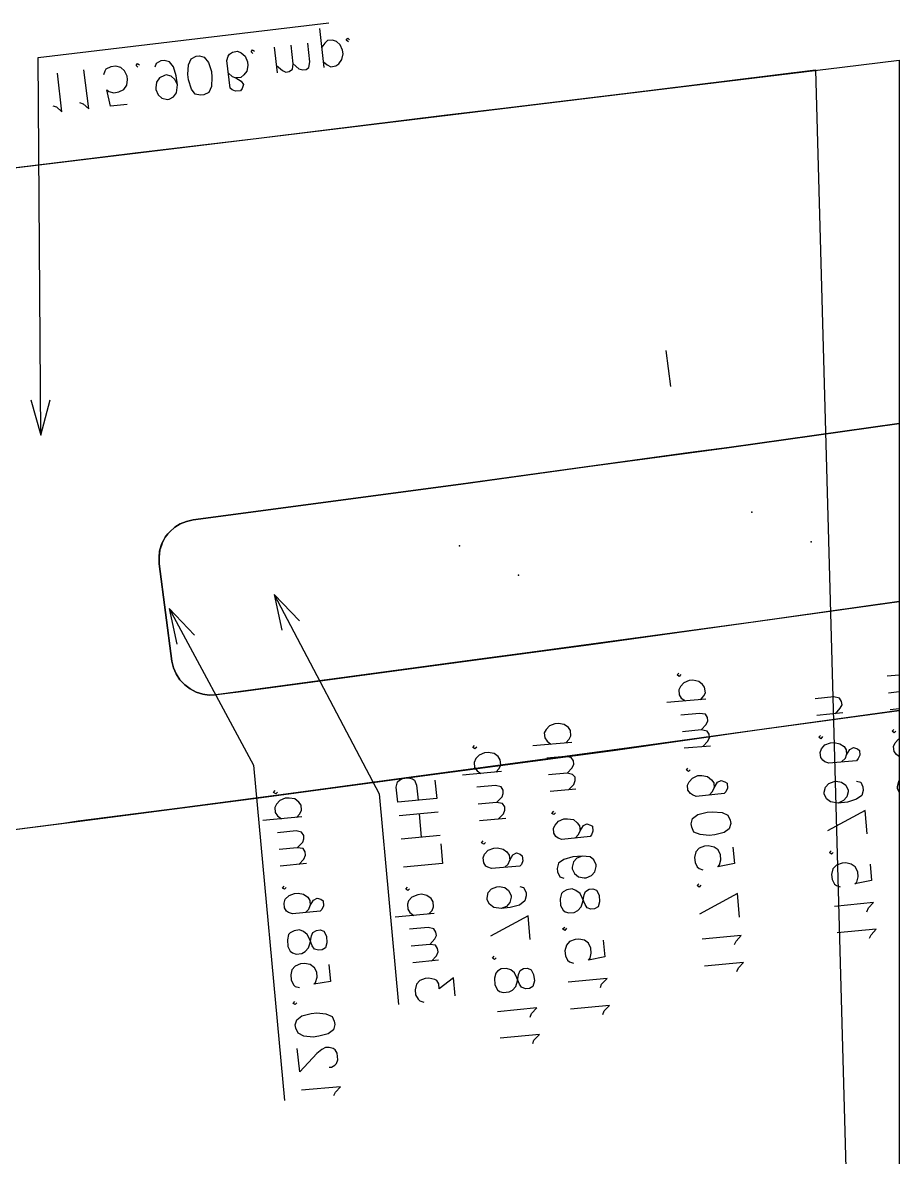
# Model space of a CAD drawing. Header units: metres. Extents: x 131 to 658, y 22 to 173.
# Drawn here: x 633.36 to 656.8, y 132.29 to 162.64 of the extents above; entities that cross this region are included whole.
import ezdxf

# ---------------------------------------------------------------- set-up
doc = ezdxf.new("R2010")
doc.units = ezdxf.units.M
for name, color, linetype in [('BOUNDARY', 7, 'Continuous'), ('ELECTR_CABLE', 7, 'Continuous'), ('GRASS', 7, 'Continuous'), ('ROAD', 7, 'Continuous'), ('SIDEWALK_PATH', 7, 'Continuous'), ('TREE', 7, 'Continuous')]:
    doc.layers.add(name, color=color, linetype=linetype)

msp = doc.modelspace()

# ---------------------------------------------------------------- linework, layer by layer
at = {"layer": 'BOUNDARY'}
msp.add_lwpolyline([(631.661, 158.58), (634.713, 158.957), (636.366, 159.157), (639.673, 159.557), (641.326, 159.756), (644.633, 160.167), (646.287, 160.367), (649.593, 160.766), (651.247, 160.966), (654.554, 161.377), (656.795, 80.359)], dxfattribs=at)
at = {"layer": 'ELECTR_CABLE'}
for points in [[(633.581, 152.555), (633.847, 151.611), (633.847, 151.611), (633.781, 161.709), (633.781, 161.709), (641.548, 162.642)], [(641.426, 161.443), (641.304, 162.486)], [(640.594, 161.543), (640.749, 161.41), (640.749, 161.41), (640.849, 161.377), (640.849, 161.377), (640.938, 161.388), (640.938, 161.388), (641.016, 161.443), (641.016, 161.443), (641.038, 161.598), (641.038, 161.598), (640.982, 162.098)], [(641.404, 161.598), (641.504, 161.51), (641.504, 161.51), (641.604, 161.465), (641.604, 161.465), (641.737, 161.488), (641.737, 161.488), (641.815, 161.543), (641.815, 161.543), (641.892, 161.654), (641.892, 161.654), (641.926, 161.809), (641.926, 161.809), (641.914, 161.909), (641.914, 161.909), (641.848, 162.053), (641.848, 162.053), (641.748, 162.142), (641.748, 162.142), (641.648, 162.175), (641.648, 162.175), (641.515, 162.164), (641.515, 162.164), (641.437, 162.098), (641.437, 162.098), (641.36, 161.987)], [(642.07, 162.131), (642.014, 162.175), (642.014, 162.175), (642.059, 162.231), (642.059, 162.231), (642.103, 162.187)], [(638.863, 161.288), (638.963, 161.199), (638.963, 161.199), (639.063, 161.166), (639.063, 161.166), (639.207, 161.077), (639.207, 161.077), (639.262, 160.988), (639.262, 160.988), (639.229, 160.877), (639.229, 160.877), (639.185, 160.822), (639.185, 160.822), (639.051, 160.811), (639.051, 160.811), (638.963, 160.844), (638.963, 160.844), (638.907, 160.888), (638.907, 160.888), (638.818, 161.632), (638.818, 161.632), (638.852, 161.743), (638.852, 161.743), (638.896, 161.798), (638.896, 161.798), (638.974, 161.854), (638.974, 161.854), (639.107, 161.876), (639.107, 161.876), (639.207, 161.831), (639.207, 161.831), (639.307, 161.743), (639.307, 161.743), (639.373, 161.598), (639.373, 161.598), (639.384, 161.499), (639.384, 161.499), (639.351, 161.343), (639.351, 161.343), (639.273, 161.243), (639.273, 161.243), (639.196, 161.177), (639.196, 161.177), (639.063, 161.166)], [(639.518, 161.82), (639.473, 161.865), (639.473, 161.865), (639.506, 161.92), (639.506, 161.92), (639.562, 161.876)], [(640.172, 161.299), (640.095, 161.987)], [(640.15, 161.499), (640.305, 161.365), (640.305, 161.365), (640.394, 161.321), (640.394, 161.321), (640.483, 161.332), (640.483, 161.332), (640.572, 161.399), (640.572, 161.399), (640.594, 161.543), (640.594, 161.543), (640.538, 162.042)], [(636.155, 160.456), (635.711, 160.411), (635.711, 160.411), (635.611, 160.844), (635.611, 160.844), (635.667, 160.799), (635.667, 160.799), (635.8, 160.766), (635.8, 160.766), (635.933, 160.788), (635.933, 160.788), (636.066, 160.855), (636.066, 160.855), (636.144, 160.966), (636.144, 160.966), (636.166, 161.121), (636.166, 161.121), (636.155, 161.21), (636.155, 161.21), (636.089, 161.354), (636.089, 161.354), (635.989, 161.443), (635.989, 161.443), (635.856, 161.476), (635.856, 161.476), (635.722, 161.465), (635.722, 161.465), (635.589, 161.399), (635.589, 161.399), (635.556, 161.343), (635.556, 161.343), (635.523, 161.243)], [(636.444, 161.454), (636.399, 161.499), (636.399, 161.499), (636.433, 161.554), (636.433, 161.554), (636.488, 161.51)], [(637.498, 160.977), (637.431, 161.121), (637.431, 161.121), (637.332, 161.21), (637.332, 161.21), (637.198, 161.243), (637.198, 161.243), (637.154, 161.232), (637.154, 161.232), (637.021, 161.166), (637.021, 161.166), (636.943, 161.055), (636.943, 161.055), (636.921, 160.899), (636.921, 160.899), (636.921, 160.855), (636.921, 160.855), (636.987, 160.711), (636.987, 160.711), (637.087, 160.622), (637.087, 160.622), (637.232, 160.589), (637.232, 160.589), (637.276, 160.6), (637.276, 160.6), (637.398, 160.655), (637.398, 160.655), (637.476, 160.766), (637.476, 160.766), (637.498, 160.977), (637.498, 160.977), (637.465, 161.221), (637.465, 161.221), (637.398, 161.465), (637.398, 161.465), (637.287, 161.598), (637.287, 161.598), (637.143, 161.632), (637.143, 161.632), (637.054, 161.621), (637.054, 161.621), (636.932, 161.554), (636.932, 161.554), (636.899, 161.454)], [(638.119, 160.7), (637.975, 160.733), (637.975, 160.733), (637.875, 160.866), (637.875, 160.866), (637.798, 161.11), (637.798, 161.11), (637.775, 161.254), (637.775, 161.254), (637.798, 161.51), (637.798, 161.51), (637.864, 161.676), (637.864, 161.676), (637.997, 161.743), (637.997, 161.743), (638.086, 161.754), (638.086, 161.754), (638.219, 161.721), (638.219, 161.721), (638.33, 161.576), (638.33, 161.576), (638.408, 161.332), (638.408, 161.332), (638.419, 161.188), (638.419, 161.188), (638.408, 160.933), (638.408, 160.933), (638.341, 160.777), (638.341, 160.777), (638.208, 160.711), (638.208, 160.711), (638.119, 160.7)], [(634.169, 160.422), (634.269, 160.389), (634.269, 160.389), (634.413, 160.256), (634.413, 160.256), (634.291, 161.288)], [(634.879, 160.511), (634.979, 160.467), (634.979, 160.467), (635.134, 160.333), (635.134, 160.333), (635.001, 161.377)], [(650.559, 153.875), (650.681, 152.91)], [(633.847, 151.611), (634.102, 152.555)], [(640.76, 146.64), (640.083, 147.35), (640.083, 147.35), (642.891, 142.013), (642.891, 142.013), (643.413, 136.376)], [(640.083, 147.35), (640.294, 146.396)], [(637.953, 146.263), (637.276, 146.973), (637.276, 146.973), (639.529, 142.778), (639.529, 142.778), (640.361, 133.812)], [(637.276, 146.973), (637.487, 146.019)], [(650.958, 145.209), (650.914, 145.153), (650.914, 145.153), (650.858, 145.197), (650.858, 145.197), (650.903, 145.242)], [(656.795, 145.186), (656.473, 145.164)], [(651.48, 144.532), (651.569, 144.632), (651.569, 144.632), (651.613, 144.72), (651.613, 144.72), (651.591, 144.865), (651.591, 144.865), (651.535, 144.942), (651.535, 144.942), (651.435, 145.02), (651.435, 145.02), (651.28, 145.053), (651.28, 145.053), (651.18, 145.042), (651.18, 145.042), (651.036, 144.987), (651.036, 144.987), (650.947, 144.887), (650.947, 144.887), (650.903, 144.798), (650.903, 144.798), (650.914, 144.665), (650.914, 144.665), (650.969, 144.576), (650.969, 144.576), (651.08, 144.498)], [(651.624, 144.543), (650.581, 144.454)], [(655.086, 144.154), (655.219, 144.31), (655.219, 144.31), (655.264, 144.398), (655.264, 144.398), (655.253, 144.487), (655.253, 144.487), (655.197, 144.576), (655.197, 144.576), (655.042, 144.609), (655.042, 144.609), (654.543, 144.554)], [(656.795, 144.742), (656.507, 144.709)], [(651.502, 143.722), (651.635, 143.866), (651.635, 143.866), (651.68, 143.966), (651.68, 143.966), (651.668, 144.054), (651.668, 144.054), (651.613, 144.143), (651.613, 144.143), (651.458, 144.165), (651.458, 144.165), (650.958, 144.121)], [(655.286, 144.177), (654.587, 144.11)], [(656.795, 144.288), (656.551, 144.265)], [(647.884, 143.378), (647.973, 143.477), (647.973, 143.477), (648.018, 143.566), (648.018, 143.566), (648.007, 143.71), (648.007, 143.71), (647.951, 143.788), (647.951, 143.788), (647.84, 143.866), (647.84, 143.866), (647.685, 143.899), (647.685, 143.899), (647.585, 143.888), (647.585, 143.888), (647.441, 143.833), (647.441, 143.833), (647.352, 143.733), (647.352, 143.733), (647.307, 143.644), (647.307, 143.644), (647.319, 143.511), (647.319, 143.511), (647.385, 143.422), (647.385, 143.422), (647.485, 143.344)], [(651.546, 143.278), (651.68, 143.422), (651.68, 143.422), (651.724, 143.522), (651.724, 143.522), (651.713, 143.611), (651.713, 143.611), (651.657, 143.688), (651.657, 143.688), (651.502, 143.722), (651.502, 143.722), (651.003, 143.677)], [(654.742, 143.544), (654.698, 143.489), (654.698, 143.489), (654.642, 143.533), (654.642, 143.533), (654.687, 143.577)], [(656.706, 143.688), (656.662, 143.644), (656.662, 143.644), (656.607, 143.688), (656.607, 143.688), (656.651, 143.733)], [(645.499, 143.267), (645.454, 143.222), (645.454, 143.222), (645.399, 143.256), (645.399, 143.256), (645.443, 143.311)], [(648.04, 143.389), (646.997, 143.3)], [(651.746, 143.289), (651.047, 143.233)], [(655.253, 142.867), (655.353, 142.967), (655.353, 142.967), (655.386, 143.056), (655.386, 143.056), (655.475, 143.2), (655.475, 143.2), (655.575, 143.256), (655.575, 143.256), (655.674, 143.222), (655.674, 143.222), (655.73, 143.178), (655.73, 143.178), (655.741, 143.045), (655.741, 143.045), (655.697, 142.956), (655.697, 142.956), (655.652, 142.9), (655.652, 142.9), (654.909, 142.834), (654.909, 142.834), (654.809, 142.867), (654.809, 142.867), (654.753, 142.912), (654.753, 142.912), (654.698, 142.989), (654.698, 142.989), (654.676, 143.122), (654.676, 143.122), (654.72, 143.222), (654.72, 143.222), (654.809, 143.322), (654.809, 143.322), (654.953, 143.378), (654.953, 143.378), (655.053, 143.389), (655.053, 143.389), (655.208, 143.355), (655.208, 143.355), (655.319, 143.278), (655.319, 143.278), (655.375, 143.189), (655.375, 143.189), (655.386, 143.056)], [(656.795, 143.011), (656.773, 143.022), (656.773, 143.022), (656.718, 143.067), (656.718, 143.067), (656.662, 143.145), (656.662, 143.145), (656.64, 143.278), (656.64, 143.278), (656.684, 143.378), (656.684, 143.378), (656.773, 143.477), (656.773, 143.477), (656.795, 143.489)], [(646.009, 142.59), (646.098, 142.69), (646.098, 142.69), (646.142, 142.789), (646.142, 142.789), (646.131, 142.923), (646.131, 142.923), (646.076, 143.011), (646.076, 143.011), (645.965, 143.089), (645.965, 143.089), (645.809, 143.122), (645.809, 143.122), (645.71, 143.111), (645.71, 143.111), (645.565, 143.045), (645.565, 143.045), (645.476, 142.956), (645.476, 142.956), (645.432, 142.856), (645.432, 142.856), (645.443, 142.723), (645.443, 142.723), (645.51, 142.634), (645.51, 142.634), (645.61, 142.556)], [(647.918, 142.568), (648.051, 142.712), (648.051, 142.712), (648.095, 142.812), (648.095, 142.812), (648.084, 142.9), (648.084, 142.9), (648.029, 142.989), (648.029, 142.989), (647.873, 143.011), (647.873, 143.011), (647.374, 142.967)], [(651.202, 142.656), (651.158, 142.612), (651.158, 142.612), (651.103, 142.645), (651.103, 142.645), (651.147, 142.701)], [(644.378, 142.379), (644.433, 141.891), (644.433, 141.891), (643.39, 141.791), (643.39, 141.791), (643.346, 142.19), (643.346, 142.19), (643.379, 142.334), (643.379, 142.334), (643.435, 142.379), (643.435, 142.379), (643.523, 142.434), (643.523, 142.434), (643.679, 142.445), (643.679, 142.445), (643.779, 142.412), (643.779, 142.412), (643.834, 142.379), (643.834, 142.379), (643.89, 142.246), (643.89, 142.246), (643.934, 141.846)], [(646.164, 142.612), (645.121, 142.512)], [(647.951, 142.124), (648.095, 142.268), (648.095, 142.268), (648.129, 142.368), (648.129, 142.368), (648.129, 142.457), (648.129, 142.457), (648.062, 142.534), (648.062, 142.534), (647.918, 142.568), (647.918, 142.568), (647.418, 142.523)], [(651.713, 141.979), (651.802, 142.079), (651.802, 142.079), (651.846, 142.179), (651.846, 142.179), (651.935, 142.323), (651.935, 142.323), (652.035, 142.368), (652.035, 142.368), (652.135, 142.334), (652.135, 142.334), (652.19, 142.301), (652.19, 142.301), (652.201, 142.168), (652.201, 142.168), (652.157, 142.068), (652.157, 142.068), (652.112, 142.024), (652.112, 142.024), (651.369, 141.946), (651.369, 141.946), (651.269, 141.99), (651.269, 141.99), (651.214, 142.024), (651.214, 142.024), (651.147, 142.113), (651.147, 142.113), (651.136, 142.246), (651.136, 142.246), (651.18, 142.334), (651.18, 142.334), (651.269, 142.434), (651.269, 142.434), (651.413, 142.501), (651.413, 142.501), (651.513, 142.501), (651.513, 142.501), (651.668, 142.479), (651.668, 142.479), (651.779, 142.39), (651.779, 142.39), (651.835, 142.312), (651.835, 142.312), (651.846, 142.179)], [(655.652, 142.357), (655.763, 142.323), (655.763, 142.323), (655.819, 142.201), (655.819, 142.201), (655.83, 142.101), (655.83, 142.101), (655.796, 141.968), (655.796, 141.968), (655.652, 141.868), (655.652, 141.868), (655.408, 141.791), (655.408, 141.791), (655.164, 141.769), (655.164, 141.769), (654.953, 141.802), (654.953, 141.802), (654.853, 141.88), (654.853, 141.88), (654.787, 142.013), (654.787, 142.013), (654.787, 142.057), (654.787, 142.057), (654.82, 142.19), (654.82, 142.19), (654.909, 142.29), (654.909, 142.29), (655.053, 142.346), (655.053, 142.346), (655.108, 142.357), (655.108, 142.357), (655.253, 142.323), (655.253, 142.323), (655.364, 142.246), (655.364, 142.246), (655.43, 142.113), (655.43, 142.113), (655.43, 142.068), (655.43, 142.068), (655.397, 141.935), (655.397, 141.935), (655.308, 141.835), (655.308, 141.835), (655.164, 141.769)], [(656.795, 142.057), (656.751, 142.157), (656.751, 142.157), (656.751, 142.212), (656.751, 142.212), (656.784, 142.346), (656.784, 142.346), (656.795, 142.368)], [(640.172, 142.057), (640.128, 142.013), (640.128, 142.013), (640.072, 142.046), (640.072, 142.046), (640.117, 142.101)], [(646.031, 141.78), (646.176, 141.935), (646.176, 141.935), (646.209, 142.024), (646.209, 142.024), (646.209, 142.113), (646.209, 142.113), (646.153, 142.201), (646.153, 142.201), (645.998, 142.235), (645.998, 142.235), (645.499, 142.19)], [(648.151, 142.135), (647.463, 142.079)], [(640.683, 141.38), (640.771, 141.48), (640.771, 141.48), (640.816, 141.58), (640.816, 141.58), (640.805, 141.713), (640.805, 141.713), (640.749, 141.791), (640.749, 141.791), (640.638, 141.88), (640.638, 141.88), (640.483, 141.902), (640.483, 141.902), (640.383, 141.902), (640.383, 141.902), (640.239, 141.835), (640.239, 141.835), (640.15, 141.735), (640.15, 141.735), (640.106, 141.646), (640.106, 141.646), (640.117, 141.513), (640.117, 141.513), (640.172, 141.425), (640.172, 141.425), (640.283, 141.347)], [(646.076, 141.336), (646.22, 141.48), (646.22, 141.48), (646.253, 141.58), (646.253, 141.58), (646.253, 141.669), (646.253, 141.669), (646.187, 141.757), (646.187, 141.757), (646.031, 141.78), (646.031, 141.78), (645.543, 141.735)], [(643.424, 141.436), (644.467, 141.536)], [(644.023, 140.859), (643.967, 141.48)], [(647.607, 141.502), (647.563, 141.458), (647.563, 141.458), (647.507, 141.491), (647.507, 141.491), (647.563, 141.547)], [(652.29, 141.225), (652.246, 141.081), (652.246, 141.081), (652.112, 140.981), (652.112, 140.981), (651.868, 140.914), (651.868, 140.914), (651.713, 140.903), (651.713, 140.903), (651.469, 140.925), (651.469, 140.925), (651.302, 140.992), (651.302, 140.992), (651.247, 141.125), (651.247, 141.125), (651.236, 141.214), (651.236, 141.214), (651.269, 141.358), (651.269, 141.358), (651.413, 141.458), (651.413, 141.458), (651.657, 141.524), (651.657, 141.524), (651.802, 141.536), (651.802, 141.536), (652.057, 141.513), (652.057, 141.513), (652.212, 141.447), (652.212, 141.447), (652.279, 141.314), (652.279, 141.314), (652.29, 141.225)], [(655.941, 140.947), (655.885, 141.569), (655.885, 141.569), (654.875, 141.025)], [(640.827, 141.402), (639.784, 141.302)], [(646.275, 141.358), (645.576, 141.291)], [(648.129, 140.825), (648.217, 140.925), (648.217, 140.925), (648.262, 141.025), (648.262, 141.025), (648.351, 141.169), (648.351, 141.169), (648.439, 141.214), (648.439, 141.214), (648.539, 141.18), (648.539, 141.18), (648.595, 141.147), (648.595, 141.147), (648.606, 141.014), (648.606, 141.014), (648.572, 140.914), (648.572, 140.914), (648.528, 140.87), (648.528, 140.87), (647.774, 140.792), (647.774, 140.792), (647.674, 140.825), (647.674, 140.825), (647.618, 140.87), (647.618, 140.87), (647.563, 140.958), (647.563, 140.958), (647.552, 141.092), (647.552, 141.092), (647.596, 141.18), (647.596, 141.18), (647.685, 141.28), (647.685, 141.28), (647.829, 141.347), (647.829, 141.347), (647.929, 141.347), (647.929, 141.347), (648.084, 141.325), (648.084, 141.325), (648.184, 141.236), (648.184, 141.236), (648.251, 141.158), (648.251, 141.158), (648.262, 141.025)], [(640.705, 140.57), (640.849, 140.725), (640.849, 140.725), (640.882, 140.814), (640.882, 140.814), (640.882, 140.903), (640.882, 140.903), (640.816, 140.992), (640.816, 140.992), (640.672, 141.025), (640.672, 141.025), (640.172, 140.97)], [(644.522, 140.903), (643.479, 140.803)], [(640.749, 140.126), (640.882, 140.27), (640.882, 140.27), (640.927, 140.37), (640.927, 140.37), (640.916, 140.459), (640.916, 140.459), (640.86, 140.548), (640.86, 140.548), (640.705, 140.57), (640.705, 140.57), (640.217, 140.526)], [(644.544, 140.681), (644.589, 140.148), (644.589, 140.148), (643.546, 140.049)], [(645.732, 140.714), (645.687, 140.67), (645.687, 140.67), (645.632, 140.703), (645.632, 140.703), (645.676, 140.759)], [(646.253, 140.049), (646.342, 140.137), (646.342, 140.137), (646.386, 140.237), (646.386, 140.237), (646.464, 140.381), (646.464, 140.381), (646.564, 140.437), (646.564, 140.437), (646.664, 140.404), (646.664, 140.404), (646.719, 140.359), (646.719, 140.359), (646.73, 140.226), (646.73, 140.226), (646.697, 140.126), (646.697, 140.126), (646.653, 140.082), (646.653, 140.082), (645.898, 140.015), (645.898, 140.015), (645.798, 140.049), (645.798, 140.049), (645.743, 140.082), (645.743, 140.082), (645.687, 140.171), (645.687, 140.171), (645.676, 140.304), (645.676, 140.304), (645.71, 140.404), (645.71, 140.404), (645.809, 140.504), (645.809, 140.504), (645.954, 140.559), (645.954, 140.559), (646.054, 140.57), (646.054, 140.57), (646.209, 140.537), (646.209, 140.537), (646.309, 140.459), (646.309, 140.459), (646.364, 140.37), (646.364, 140.37), (646.386, 140.237)], [(652.345, 140.592), (652.39, 140.148), (652.39, 140.148), (651.946, 140.06), (651.946, 140.06), (651.99, 140.115), (651.99, 140.115), (652.024, 140.248), (652.024, 140.248), (652.013, 140.381), (652.013, 140.381), (651.957, 140.515), (651.957, 140.515), (651.846, 140.592), (651.846, 140.592), (651.691, 140.626), (651.691, 140.626), (651.591, 140.614), (651.591, 140.614), (651.447, 140.559), (651.447, 140.559), (651.358, 140.459), (651.358, 140.459), (651.325, 140.315), (651.325, 140.315), (651.336, 140.182), (651.336, 140.182), (651.391, 140.06), (651.391, 140.06), (651.447, 140.015), (651.447, 140.015), (651.546, 139.982)], [(648.317, 140.348), (648.173, 140.293), (648.173, 140.293), (648.084, 140.193), (648.084, 140.193), (648.051, 140.049), (648.051, 140.049), (648.051, 140.004), (648.051, 140.004), (648.118, 139.882), (648.118, 139.882), (648.217, 139.793), (648.217, 139.793), (648.373, 139.771), (648.373, 139.771), (648.428, 139.771), (648.428, 139.771), (648.572, 139.827), (648.572, 139.827), (648.661, 139.926), (648.661, 139.926), (648.695, 140.071), (648.695, 140.071), (648.695, 140.115), (648.695, 140.115), (648.628, 140.248), (648.628, 140.248), (648.528, 140.326), (648.528, 140.326), (648.317, 140.348), (648.317, 140.348), (648.073, 140.326), (648.073, 140.326), (647.829, 140.259), (647.829, 140.259), (647.685, 140.16), (647.685, 140.16), (647.651, 140.015), (647.651, 140.015), (647.663, 139.926), (647.663, 139.926), (647.718, 139.793), (647.718, 139.793), (647.829, 139.76)], [(655.031, 140.448), (654.986, 140.404), (654.986, 140.404), (654.931, 140.448), (654.931, 140.448), (654.975, 140.492)], [(640.949, 140.148), (640.25, 140.082)], [(656.018, 140.137), (656.052, 139.693), (656.052, 139.693), (655.608, 139.605), (655.608, 139.605), (655.663, 139.649), (655.663, 139.649), (655.697, 139.793), (655.697, 139.793), (655.686, 139.926), (655.686, 139.926), (655.619, 140.06), (655.619, 140.06), (655.508, 140.137), (655.508, 140.137), (655.364, 140.171), (655.364, 140.171), (655.264, 140.16), (655.264, 140.16), (655.12, 140.104), (655.12, 140.104), (655.02, 140.004), (655.02, 140.004), (654.986, 139.86), (654.986, 139.86), (654.998, 139.727), (654.998, 139.727), (655.064, 139.594), (655.064, 139.594), (655.12, 139.56), (655.12, 139.56), (655.219, 139.527)], [(640.405, 139.505), (640.361, 139.46), (640.361, 139.46), (640.305, 139.494), (640.305, 139.494), (640.35, 139.549)], [(640.927, 138.839), (641.016, 138.928), (641.016, 138.928), (641.049, 139.028), (641.049, 139.028), (641.138, 139.172), (641.138, 139.172), (641.238, 139.227), (641.238, 139.227), (641.337, 139.194), (641.337, 139.194), (641.393, 139.15), (641.393, 139.15), (641.404, 139.017), (641.404, 139.017), (641.36, 138.917), (641.36, 138.917), (641.315, 138.872), (641.315, 138.872), (640.572, 138.806), (640.572, 138.806), (640.472, 138.839), (640.472, 138.839), (640.416, 138.872), (640.416, 138.872), (640.361, 138.961), (640.361, 138.961), (640.35, 139.094), (640.35, 139.094), (640.383, 139.194), (640.383, 139.194), (640.483, 139.294), (640.483, 139.294), (640.627, 139.349), (640.627, 139.349), (640.727, 139.361), (640.727, 139.361), (640.871, 139.327), (640.871, 139.327), (640.982, 139.25), (640.982, 139.25), (641.038, 139.161), (641.038, 139.161), (641.049, 139.028)], [(643.701, 139.472), (643.657, 139.427), (643.657, 139.427), (643.601, 139.46), (643.601, 139.46), (643.646, 139.516)], [(644.211, 138.795), (644.311, 138.894), (644.311, 138.894), (644.345, 138.994), (644.345, 138.994), (644.334, 139.128), (644.334, 139.128), (644.278, 139.216), (644.278, 139.216), (644.167, 139.294), (644.167, 139.294), (644.023, 139.327), (644.023, 139.327), (643.923, 139.316), (643.923, 139.316), (643.768, 139.25), (643.768, 139.25), (643.679, 139.15), (643.679, 139.15), (643.646, 139.061), (643.646, 139.061), (643.657, 138.928), (643.657, 138.928), (643.712, 138.839), (643.712, 138.839), (643.823, 138.761)], [(646.653, 139.538), (646.753, 139.505), (646.753, 139.505), (646.819, 139.372), (646.819, 139.372), (646.819, 139.283), (646.819, 139.283), (646.786, 139.15), (646.786, 139.15), (646.642, 139.039), (646.642, 139.039), (646.398, 138.972), (646.398, 138.972), (646.153, 138.95), (646.153, 138.95), (645.954, 138.972), (645.954, 138.972), (645.843, 139.061), (645.843, 139.061), (645.776, 139.183), (645.776, 139.183), (645.776, 139.227), (645.776, 139.227), (645.809, 139.372), (645.809, 139.372), (645.898, 139.472), (645.898, 139.472), (646.042, 139.527), (646.042, 139.527), (646.098, 139.538), (646.098, 139.538), (646.253, 139.505), (646.253, 139.505), (646.353, 139.427), (646.353, 139.427), (646.42, 139.294), (646.42, 139.294), (646.42, 139.25), (646.42, 139.25), (646.386, 139.105), (646.386, 139.105), (646.298, 139.005), (646.298, 139.005), (646.153, 138.95)], [(648.783, 139.128), (648.75, 138.994), (648.75, 138.994), (648.65, 138.939), (648.65, 138.939), (648.55, 138.928), (648.55, 138.928), (648.45, 138.961), (648.45, 138.961), (648.395, 139.05), (648.395, 139.05), (648.328, 139.216), (648.328, 139.216), (648.262, 139.349), (648.262, 139.349), (648.151, 139.427), (648.151, 139.427), (648.051, 139.472), (648.051, 139.472), (647.907, 139.449), (647.907, 139.449), (647.807, 139.394), (647.807, 139.394), (647.762, 139.349), (647.762, 139.349), (647.729, 139.205), (647.729, 139.205), (647.74, 139.028), (647.74, 139.028), (647.807, 138.906), (647.807, 138.906), (647.862, 138.861), (647.862, 138.861), (647.962, 138.828), (647.962, 138.828), (648.106, 138.839), (648.106, 138.839), (648.206, 138.894), (648.206, 138.894), (648.295, 138.994), (648.295, 138.994), (648.339, 139.128), (648.339, 139.128), (648.373, 139.316), (648.373, 139.316), (648.406, 139.405), (648.406, 139.405), (648.506, 139.46), (648.506, 139.46), (648.606, 139.472), (648.606, 139.472), (648.706, 139.438), (648.706, 139.438), (648.772, 139.305), (648.772, 139.305), (648.783, 139.128)], [(651.491, 139.571), (651.447, 139.516), (651.447, 139.516), (651.391, 139.56), (651.391, 139.56), (651.435, 139.605)], [(652.523, 138.717), (652.467, 139.349), (652.467, 139.349), (651.458, 138.795)], [(655.93, 138.861), (655.974, 138.961), (655.974, 138.961), (656.107, 139.105), (656.107, 139.105), (655.064, 139.005)], [(644.367, 138.817), (643.324, 138.717)], [(646.93, 138.118), (646.875, 138.75), (646.875, 138.75), (645.865, 138.206)], [(644.245, 137.985), (644.378, 138.14), (644.378, 138.14), (644.422, 138.229), (644.422, 138.229), (644.411, 138.317), (644.411, 138.317), (644.356, 138.406), (644.356, 138.406), (644.2, 138.44), (644.2, 138.44), (643.701, 138.395)], [(647.896, 138.417), (647.851, 138.362), (647.851, 138.362), (647.796, 138.406), (647.796, 138.406), (647.851, 138.451)], [(655.996, 138.151), (656.041, 138.24), (656.041, 138.24), (656.174, 138.395), (656.174, 138.395), (655.131, 138.295)], [(641.493, 138.029), (641.459, 137.896), (641.459, 137.896), (641.371, 137.84), (641.371, 137.84), (641.271, 137.829), (641.271, 137.829), (641.16, 137.862), (641.16, 137.862), (641.104, 137.951), (641.104, 137.951), (641.038, 138.118), (641.038, 138.118), (640.971, 138.251), (640.971, 138.251), (640.871, 138.329), (640.871, 138.329), (640.76, 138.373), (640.76, 138.373), (640.616, 138.351), (640.616, 138.351), (640.516, 138.295), (640.516, 138.295), (640.472, 138.251), (640.472, 138.251), (640.439, 138.107), (640.439, 138.107), (640.45, 137.929), (640.45, 137.929), (640.516, 137.807), (640.516, 137.807), (640.572, 137.763), (640.572, 137.763), (640.672, 137.729), (640.672, 137.729), (640.827, 137.74), (640.827, 137.74), (640.916, 137.796), (640.916, 137.796), (641.005, 137.896), (641.005, 137.896), (641.049, 138.029), (641.049, 138.029), (641.082, 138.218), (641.082, 138.218), (641.115, 138.306), (641.115, 138.306), (641.215, 138.362), (641.215, 138.362), (641.315, 138.373), (641.315, 138.373), (641.415, 138.34), (641.415, 138.34), (641.482, 138.206), (641.482, 138.206), (641.493, 138.029)], [(648.883, 138.096), (648.928, 137.652), (648.928, 137.652), (648.484, 137.563), (648.484, 137.563), (648.528, 137.618), (648.528, 137.618), (648.561, 137.752), (648.561, 137.752), (648.55, 137.885), (648.55, 137.885), (648.484, 138.018), (648.484, 138.018), (648.384, 138.096), (648.384, 138.096), (648.229, 138.129), (648.229, 138.129), (648.129, 138.118), (648.129, 138.118), (647.984, 138.062), (647.984, 138.062), (647.896, 137.962), (647.896, 137.962), (647.851, 137.818), (647.851, 137.818), (647.873, 137.685), (647.873, 137.685), (647.929, 137.563), (647.929, 137.563), (647.984, 137.518), (647.984, 137.518), (648.084, 137.485)], [(652.39, 137.985), (652.434, 138.073), (652.434, 138.073), (652.567, 138.229), (652.567, 138.229), (651.524, 138.129)], [(644.289, 137.541), (644.422, 137.685), (644.422, 137.685), (644.467, 137.785), (644.467, 137.785), (644.456, 137.874), (644.456, 137.874), (644.4, 137.962), (644.4, 137.962), (644.245, 137.985), (644.245, 137.985), (643.745, 137.94)], [(644.478, 137.563), (643.79, 137.496)], [(646.02, 137.629), (645.976, 137.585), (645.976, 137.585), (645.92, 137.618), (645.92, 137.618), (645.965, 137.674)], [(652.456, 137.263), (652.501, 137.363), (652.501, 137.363), (652.634, 137.507), (652.634, 137.507), (651.591, 137.408)], [(641.548, 137.452), (641.593, 136.997), (641.593, 136.997), (641.149, 136.919), (641.149, 136.919), (641.193, 136.964), (641.193, 136.964), (641.238, 137.108), (641.238, 137.108), (641.226, 137.241), (641.226, 137.241), (641.16, 137.363), (641.16, 137.363), (641.049, 137.452), (641.049, 137.452), (640.894, 137.474), (640.894, 137.474), (640.794, 137.463), (640.794, 137.463), (640.649, 137.408), (640.649, 137.408), (640.561, 137.308), (640.561, 137.308), (640.527, 137.174), (640.527, 137.174), (640.538, 137.041), (640.538, 137.041), (640.605, 136.908), (640.605, 136.908), (640.649, 136.864), (640.649, 136.864), (640.76, 136.83)], [(647.041, 137.008), (646.997, 136.864), (646.997, 136.864), (646.908, 136.808), (646.908, 136.808), (646.808, 136.797), (646.808, 136.797), (646.697, 136.842), (646.697, 136.842), (646.642, 136.919), (646.642, 136.919), (646.575, 137.097), (646.575, 137.097), (646.509, 137.23), (646.509, 137.23), (646.409, 137.308), (646.409, 137.308), (646.298, 137.341), (646.298, 137.341), (646.153, 137.33), (646.153, 137.33), (646.054, 137.274), (646.054, 137.274), (646.009, 137.219), (646.009, 137.219), (645.976, 137.086), (645.976, 137.086), (645.987, 136.908), (645.987, 136.908), (646.054, 136.775), (646.054, 136.775), (646.109, 136.731), (646.109, 136.731), (646.209, 136.697), (646.209, 136.697), (646.364, 136.72), (646.364, 136.72), (646.453, 136.764), (646.453, 136.764), (646.542, 136.864), (646.542, 136.864), (646.586, 137.008), (646.586, 137.008), (646.619, 137.186), (646.619, 137.186), (646.664, 137.285), (646.664, 137.285), (646.753, 137.341), (646.753, 137.341), (646.853, 137.352), (646.853, 137.352), (646.952, 137.308), (646.952, 137.308), (647.019, 137.186), (647.019, 137.186), (647.041, 137.008)], [(644.922, 136.609), (644.877, 137.097), (644.877, 137.097), (644.5, 136.797), (644.5, 136.797), (644.489, 136.93), (644.489, 136.93), (644.433, 137.019), (644.433, 137.019), (644.378, 137.052), (644.378, 137.052), (644.223, 137.086), (644.223, 137.086), (644.123, 137.075), (644.123, 137.075), (643.978, 137.019), (643.978, 137.019), (643.89, 136.919), (643.89, 136.919), (643.856, 136.775), (643.856, 136.775), (643.867, 136.642), (643.867, 136.642), (643.934, 136.52), (643.934, 136.52), (643.978, 136.475), (643.978, 136.475), (644.089, 136.442)], [(648.806, 136.83), (648.839, 136.919), (648.839, 136.919), (648.983, 137.075), (648.983, 137.075), (647.94, 136.975)], [(640.694, 136.42), (640.649, 136.376), (640.649, 136.376), (640.594, 136.409), (640.594, 136.409), (640.638, 136.464)], [(646.93, 136.043), (646.963, 136.142), (646.963, 136.142), (647.108, 136.287), (647.108, 136.287), (646.054, 136.187)], [(648.872, 136.109), (648.905, 136.209), (648.905, 136.209), (649.05, 136.353), (649.05, 136.353), (648.007, 136.253)], [(641.704, 135.843), (641.67, 135.699), (641.67, 135.699), (641.526, 135.599), (641.526, 135.599), (641.282, 135.532), (641.282, 135.532), (641.127, 135.51), (641.127, 135.51), (640.882, 135.532), (640.882, 135.532), (640.727, 135.61), (640.727, 135.61), (640.661, 135.743), (640.661, 135.743), (640.649, 135.832), (640.649, 135.832), (640.694, 135.965), (640.694, 135.965), (640.827, 136.076), (640.827, 136.076), (641.071, 136.142), (641.071, 136.142), (641.226, 136.154), (641.226, 136.154), (641.471, 136.131), (641.471, 136.131), (641.637, 136.054), (641.637, 136.054), (641.693, 135.932), (641.693, 135.932), (641.704, 135.843)], [(646.997, 135.332), (647.03, 135.421), (647.03, 135.421), (647.174, 135.577), (647.174, 135.577), (646.131, 135.477)], [(641.559, 134.7), (641.615, 134.7), (641.615, 134.7), (641.704, 134.755), (641.704, 134.755), (641.748, 134.8), (641.748, 134.8), (641.792, 134.9), (641.792, 134.9), (641.77, 135.077), (641.77, 135.077), (641.715, 135.166), (641.715, 135.166), (641.659, 135.199), (641.659, 135.199), (641.559, 135.233), (641.559, 135.233), (641.459, 135.233), (641.459, 135.233), (641.36, 135.177), (641.36, 135.177), (641.226, 135.066), (641.226, 135.066), (640.771, 134.578), (640.771, 134.578), (640.705, 135.199)], [(641.681, 133.945), (641.726, 134.034), (641.726, 134.034), (641.859, 134.178), (641.859, 134.178), (640.816, 134.09)]]:
    msp.add_lwpolyline(points, dxfattribs=at)
at = {"layer": 'GRASS'}
msp.add_lwpolyline([(637.01, 148.171), (637.01, 148.305), (637.01, 148.349), (637.021, 148.493), (637.032, 148.538), (637.087, 148.715), (637.132, 148.793), (637.176, 148.882), (637.243, 148.97), (637.298, 149.026), (637.431, 149.148), (637.576, 149.237), (637.742, 149.303), (637.92, 149.348), (645.077, 150.302), (648.473, 150.768), (652.246, 151.278), (656.795, 151.922), (656.795, 151.733), (656.795, 151.611), (656.795, 149.769), (656.795, 147.494), (656.795, 147.339), (656.795, 147.162), (652.889, 146.607), (646.786, 145.774), (645.71, 145.63), (638.53, 144.665), (638.352, 144.654), (638.175, 144.676), (637.997, 144.731), (637.842, 144.82), (637.698, 144.931), (637.564, 145.064), (637.465, 145.22), (637.398, 145.386), (637.354, 145.564)], close=True, dxfattribs=at)
at = {"layer": 'ROAD'}
msp.add_lwpolyline([(609.867, 138.195), (612.064, 138.451), (612.863, 138.539), (615.881, 138.906), (616.38, 138.972), (616.381, 138.972), (621.341, 139.571), (625.535, 140.093), (630.618, 140.737), (634.69, 141.258), (639.883, 141.935), (643.845, 142.468), (649.149, 143.178), (653, 143.722), (656.793, 144.243), (656.794, 144.243), (656.795, 144.243), (656.795, 144.242), (656.795, 121.485)], dxfattribs=at)
at = {"layer": 'SIDEWALK_PATH'}
msp.add_lwpolyline([(631.661, 158.58), (637.043, 159.235), (655.264, 161.454), (656.795, 161.643), (656.795, 160.211), (656.795, 156.683), (656.795, 154.33), (656.795, 151.922), (652.246, 151.278), (651.214, 151.145), (645.077, 150.302), (637.92, 149.348), (637.742, 149.303), (637.576, 149.237), (637.431, 149.148), (637.298, 149.026), (637.243, 148.97), (637.176, 148.882), (637.104, 148.746), (637.071, 148.661), (637.032, 148.538), (637.01, 148.349), (637.01, 148.171), (637.354, 145.564), (637.398, 145.386), (637.465, 145.22), (637.564, 145.064), (637.698, 144.931), (637.842, 144.82), (637.997, 144.731), (638.175, 144.676), (638.352, 144.654), (638.49, 144.662), (638.763, 144.698), (639.207, 144.754), (644.955, 145.53), (648.55, 146.008), (656.795, 147.162), (656.795, 146.795), (656.795, 146.751), (656.795, 144.809), (656.795, 144.243), (649.571, 143.244), (643.745, 142.457), (640.527, 142.024), (637.564, 141.635), (634.846, 141.28), (634.457, 141.225), (631.472, 140.836)], dxfattribs=at)
at = {"layer": 'TREE'}
for p in [(652.854, 149.545), (654.441, 148.759), (645.036, 148.647), (646.618, 147.86)]:
    msp.add_point(p, dxfattribs=at)

doc.saveas('drawing.dxf')
